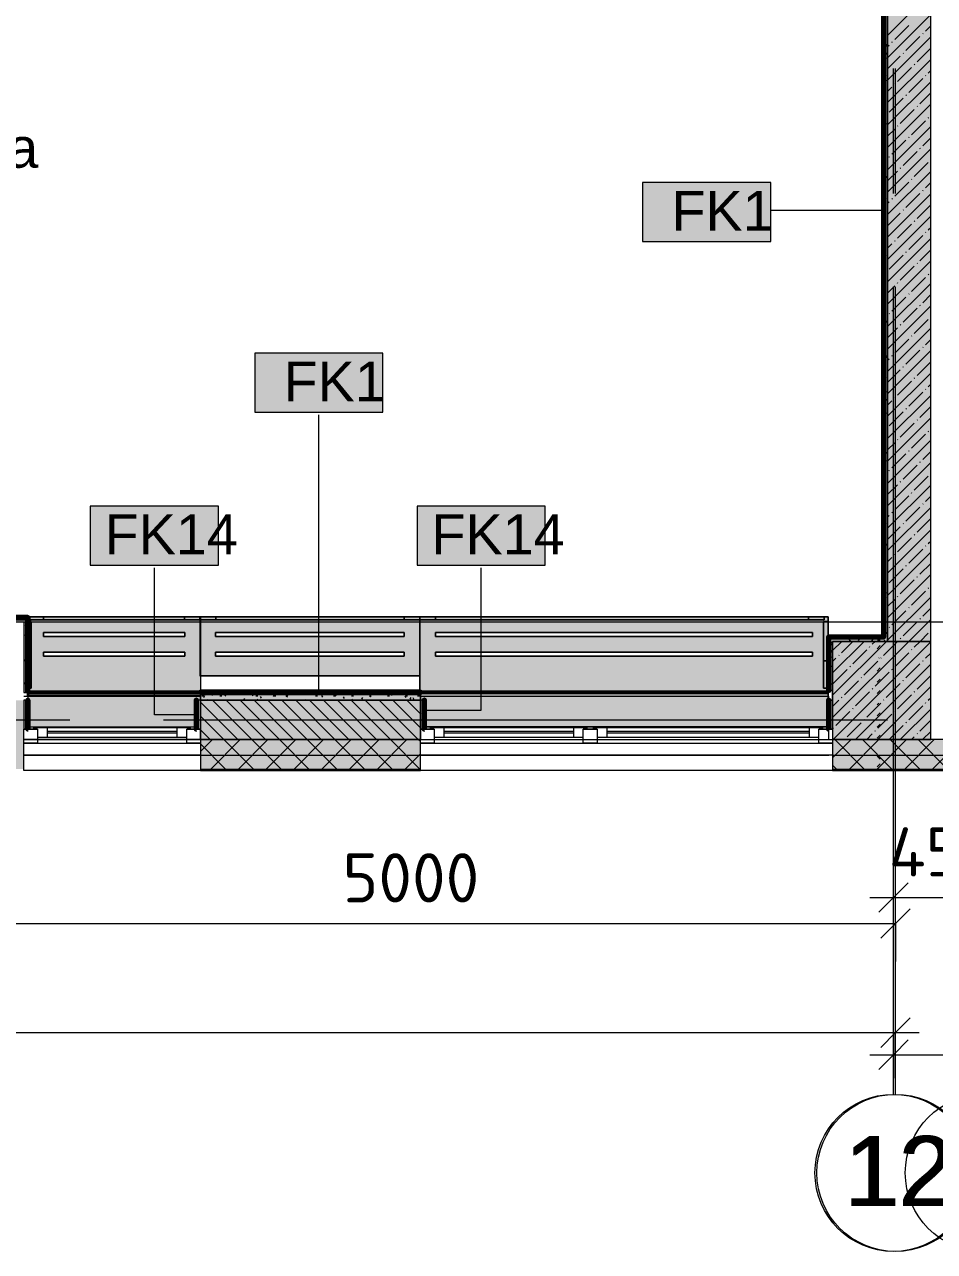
# Model space of a CAD drawing. Header units: millimetres. Extents: x -3817 to 677485, y -22715 to 103890.
# Drawn here: x 361167 to 365802, y -787 to 5459 of the extents above; entities that cross this region are included whole.
import ezdxf

# ---------------------------------------------------------------- set-up
doc = ezdxf.new("R2010")
doc.units = ezdxf.units.MM
doc.layers.add('PDF _Геометрия', color=7, linetype='Continuous', true_color=0x1d1d1d)
doc.layers.add('PDF _Сплошная заливка', color=7, linetype='Continuous', true_color=0xffffff)
doc.layers.add('PDF _Текст', color=7, linetype='Continuous')
doc.styles.add('PDF ArialMT', font='arial.ttf')
doc.styles.add('PDF GOST-Common', font='arial.ttf')
doc.styles.add('PDF ISOCPEUR', font='isocpeur.ttf')

msp = doc.modelspace()

# ---------------------------------------------------------------- hatches: boundary and pattern name
at = {"layer": 'PDF _Сплошная заливка', "transparency": 33554559}
for points in [[(365782.9, 2319), (365782.9, 9319), (365562.9, 9319), (365562.9, 2319), (365721.6, 2319)], [(361182.9, 2419), (361182.9, 2439), (360302.9, 2439), (360302.9, 2419), (361162.9, 2419)], [(365542.9, 2319), (365542.9, 2339), (365262.9, 2339), (365262.9, 2319), (365282.9, 2319)], [(365262.9, 2069), (365282.9, 2069), (365282.9, 2319), (365262.9, 2319), (365262.9, 2218.8)], [(365282.9, 1819), (365782.9, 1819), (365782.9, 2319), (365282.9, 2319), (365282.9, 2218.8)]]:
    msp.add_hatch(color=256, dxfattribs=at).paths.add_polyline_path(points)
at = {"layer": 'PDF _Сплошная заливка', "true_color": 0xeae6de, "transparency": 33554559}
h = msp.add_hatch(color=254, dxfattribs=at)
h.paths.add_polyline_path([(361182.9, 2044), (362062.9, 2044), (362062.9, 2443.9), (361182.6, 2443.9), (361182.6, 2044)], flags=0)
h.paths.add_polyline_path([(361262.7, 2243.9), (361262.7, 2263.9), (361983.1, 2263.8), (361983.1, 2243.9)], flags=0)
h.paths.add_polyline_path([(361262.7, 2343.9), (361262.7, 2363.9), (361983.1, 2363.9), (361983.1, 2343.9)], flags=0)
h = msp.add_hatch(color=254, dxfattribs=at)
h.paths.add_polyline_path([(362366.6, 2143.9), (363180.5, 2143.9), (363180.5, 2443.9), (362060.3, 2443.9), (362060.3, 2143.9)], flags=0)
h.paths.add_polyline_path([(362140.3, 2243.8), (362140.3, 2263.8), (363100.7, 2263.8), (363100.7, 2243.8), (362366.6, 2243.8)], flags=0)
h.paths.add_polyline_path([(362366.6, 2343.8), (362140.3, 2343.8), (362140.3, 2363.8), (363100.7, 2363.8), (363100.7, 2343.8)], flags=0)
h = msp.add_hatch(color=254, dxfattribs=at)
h.paths.add_polyline_path([(363203.9, 1884), (365260.5, 1884), (365260.5, 2443.9), (363180.5, 2443.9), (363180.5, 2060), (363182.9, 2059), (363182.9, 2019), (363203.9, 2019), (363203.9, 1989.1)], flags=0)
h.paths.add_polyline_path([(363260.5, 2244.2), (363260.5, 2264.2), (365180.5, 2264.2), (365180.5, 2244.2), (363708.6, 2244.2)], flags=0)
h.paths.add_polyline_path([(363260.5, 2344.2), (363260.5, 2364.2), (365180.5, 2364.2), (365180.5, 2344.2), (363708.6, 2344.2)], flags=0)
at = {"layer": 'PDF _Сплошная заливка', "transparency": 33554559}
h = msp.add_hatch(color=256, dxfattribs=at)
h.paths.add_polyline_path([(363182.9, 1819), (363182.9, 2019), (362062.9, 2019), (362062.9, 1819), (362366.6, 1819)], flags=0)
h.paths.add_polyline_path([(361162.9, 1819), (361162.9, 2019), (360902.9, 2019), (360902.9, 1819), (361024.6, 1819)], flags=0)
at = {"layer": 'PDF _Сплошная заливка', "true_color": 0xeae6de, "transparency": 33554559}
msp.add_hatch(color=254, dxfattribs=at).paths.add_polyline_path([(361183.9, 1884), (362041.9, 1884), (362042.9, 2019), (362062.9, 2019), (362062.9, 2044), (361182.9, 2044), (361183.9, 2019)])
at = {"layer": 'PDF _Сплошная заливка', "transparency": 33554559}
h = msp.add_hatch(color=256, dxfattribs=at)
h.paths.add_polyline_path([(366180.5, 1669), (366180.5, 1819), (365282.9, 1819), (365282.9, 1669), (365721.6, 1669)], flags=0)
h.paths.add_polyline_path([(356382.9, 1669), (358202.9, 1669), (358202.9, 1819), (356382.9, 1819)], flags=0)
h.paths.add_polyline_path([(352102.9, 1669), (353702.9, 1669), (353702.9, 1819), (352102.9, 1819)], flags=0)
h.paths.add_polyline_path([(360302.9, 1669), (361162.9, 1669), (361162.9, 1819), (360302.9, 1819)], flags=0)
h.paths.add_polyline_path([(362062.9, 1669), (363182.9, 1669), (363182.9, 1819), (362062.9, 1819)], flags=0)
h.paths.add_polyline_path([(350002.9, 1669), (350002.9, 1819), (348902.9, 1819), (348902.9, 1669), (348946.4, 1669)], flags=0)
h.paths.add_polyline_path([(346102.9, 1669), (346102.9, 1819), (345452.9, 1819), (345452.9, 1669), (345591.4, 1669)], flags=0)
h.paths.add_polyline_path([(343402.9, 1669), (344552.9, 1669), (344552.9, 1819), (343402.9, 1819)], flags=0)
h.paths.add_polyline_path([(339552.3, 1669), (340302.9, 1669), (340302.9, 1819), (338652.9, 1819), (338652.9, 1669), (338881.3, 1669)], flags=0)
h.paths.add_polyline_path([(331022.9, 1669), (331022.9, 1819), (327032.9, 1819), (327032.9, 1669), (330829.2, 1669)], flags=0)
h.paths.add_polyline_path([(331922.9, 1669), (332672.9, 1669), (332672.9, 1819), (331922.9, 1819)], flags=0)
h.paths.add_polyline_path([(335526.3, 1669), (335552.9, 1669), (335552.9, 1819), (334772.9, 1819), (334772.9, 1669)], flags=0)
h = msp.add_hatch(color=256, dxfattribs=at)
h.paths.add_polyline_path([(380513.6, 1669), (380592.9, 1669), (380592.9, 1819), (379192.9, 1819), (379192.9, 1669), (379763.4, 1669)], flags=0)
h.paths.add_polyline_path([(388192.9, 1669), (389342.9, 1669), (389342.9, 1819), (388192.9, 1819)], flags=0)
h.paths.add_polyline_path([(402982.9, 1669), (402982.9, 1819), (398842.9, 1819), (398842.9, 1669), (401518.8, 1669)], flags=0)
h.paths.add_polyline_path([(386092.9, 1669), (386092.9, 1819), (385342.9, 1819), (385342.9, 1669), (385764.9, 1669)], flags=0)
h.paths.add_polyline_path([(392442.9, 1669), (393442.9, 1669), (393442.9, 1819), (392442.9, 1819)], flags=0)
h.paths.add_polyline_path([(397017.7, 1669), (397942.9, 1669), (397942.9, 1819), (394342.9, 1819), (394342.9, 1669), (395517.3, 1669)], flags=0)
h.paths.add_polyline_path([(375192.9, 1669), (376092.9, 1669), (376092.9, 1819), (374692.9, 1819), (374692.9, 1669)], flags=0)
h.paths.add_polyline_path([(366025.5, 1669), (366842.9, 1669), (366842.9, 1819), (366025.5, 1819), (366025.5, 1740.9)], flags=0)
h.paths.add_polyline_path([(384264.5, 1669), (384442.9, 1669), (384442.9, 1819), (383572.9, 1819), (383572.9, 1669)], flags=0)
h.paths.add_polyline_path([(369942.9, 1669), (370942.9, 1669), (370942.9, 1819), (369942.9, 1819)], flags=0)
h.paths.add_polyline_path([(372261.5, 1669), (372592.9, 1669), (372592.9, 1819), (371842.9, 1819), (371842.9, 1669)], flags=0)
h.paths.add_polyline_path([(365525.5, 1669), (365525.5, 1819), (365509.8, 1819), (365509.8, 1669)], flags=0)

# ---------------------------------------------------------------- linework, layer by layer
at = {"layer": 'PDF _Геометрия', "color": 9, "lineweight": 9, "true_color": 0xc0c0c0}
for points in [[(365262.9, 2339), (365262.9, 2319), (365262.9, 2069), (365282.9, 2069), (365282.9, 2319), (365542.9, 2319), (365562.9, 2319), (365782.9, 2319), (365782.9, 9319), (365562.9, 9319), (365562.9, 9069), (364582.9, 9069), (364582.9, 9739), (365282.9, 9739)], [(361182.9, 2419), (361182.9, 2439), (360302.9, 2439), (360282.9, 2439), (360282.9, 2069), (360302.9, 2069), (360302.9, 2019)], [(360282.9, 2069), (360302.9, 2069), (360302.9, 2419), (361162.9, 2419), (361162.9, 2059), (361182.9, 2059)], [(365509.8, 2319), (365525.5, 2319)], [(363182.9, 1819), (365262.9, 1819), (365262.9, 1871), (365282.9, 1871), (365282.9, 2019), (365262.9, 2019), (365282.9, 2019), (365282.9, 2069), (365262.9, 2069), (365262.9, 2059), (365260.5, 2059)], [(361162.9, 2059), (361182.6, 2059)], [(361162.9, 2039), (361182.9, 2039)], [(363182.9, 1871), (363182.9, 1819), (363182.9, 2019), (363182.9, 2059), (362062.9, 2059), (362062.9, 2019), (362062.9, 1819), (362062.9, 1871)], [(365262.9, 1819), (365262.9, 2039), (365260.5, 2039)], [(362062.9, 1819), (361162.9, 1819)], [(366180.5, 1819), (365282.9, 1819), (365282.9, 1661), (366180.5, 1661)], [(365525.5, 1819), (365509.8, 1819)], [(365509.8, 1661), (365525.9, 1661)]]:
    msp.add_lwpolyline(points, dxfattribs=at)
at = {"layer": 'PDF _Геометрия', "color": 231, "lineweight": 70, "true_color": 0xff80c0}
for points in [[(365541.9, 7169), (364482.9, 7169), (364482.9, 7328), (364481.9, 7328), (364481.9, 7169), (364481.9, 7168), (365541.9, 7168), (365541.9, 2340), (365262.9, 2340), (365261.9, 2340), (365261.9, 2069), (365262.9, 2069), (365262.9, 2339)], [(361182.9, 2059), (361183.9, 2059), (361183.9, 2439), (361183.9, 2440), (360283.4, 2440), (360283.4, 2439), (361182.9, 2439), (361182.9, 2419)], [(365525.5, 2340), (365509.8, 2340)]]:
    msp.add_lwpolyline(points, dxfattribs=at)
at = {"layer": 'PDF _Геометрия', "color": 7, "lineweight": 9}
for points in [[(365562.9, 7269), (365562.9, 7189), (365562.9, 7169), (365562.9, 2319), (365562.9, 7169)], [(365542.9, 7169), (365542.9, 2340)], [(365542.4, 4512.3), (364967.7, 4512.3)], [(362665.9, 2059.5), (362665.9, 3471.5)], [(362039.8, 1944.1), (361828.6, 1944.1), (361828.6, 2693.2)], [(363206.3, 1969.2), (363492.9, 1969.2), (363492.9, 2693.2)], [(349182.9, 2419), (366392.6, 2419)], [(361182.9, 2059), (361182.9, 2100), (361182.9, 2419)], [(365542.9, 2339), (365529.9, 2339), (365262.9, 2339)], [(365525.5, 2339), (365519.9, 2339), (365509.8, 2339)], [(365525.5, 2319), (365509.8, 2319)], [(362062.9, 1819), (363182.9, 1819)], [(365509.8, 1819), (365525.5, 1819)], [(362062.9, 1740), (363182.9, 1740)], [(365282.9, 1740), (366180.5, 1740)], [(365509.8, 1740), (365525.5, 1740)], [(362062.9, 1669), (363182.9, 1669)], [(362062.9, 1666), (363182.9, 1666)], [(365282.9, 1669), (366180.5, 1669)], [(365282.9, 1666), (366180.5, 1666)], [(365509.8, 1669), (365525.5, 1669)], [(365509.8, 1666), (365525.5, 1666)], [(365472.9, 1014.4), (366042.9, 1014.4), (369642.9, 1014.4), (370442.9, 1014.4), (374942.9, 1014.4), (375742.9, 1014.4), (379442.9, 1014.4), (381742.9, 1014.4), (383942.9, 1014.4), (387742.9, 1014.4), (392942.9, 1014.4), (393742.9, 1014.4), (397842.9, 1014.4), (399242.9, 1014.4), (402142.9, 1014.4), (402842.9, 1014.4), (407942.9, 1014.4), (411842.9, 1014.4), (411842.9, 1134.4)], [(365592.9, 820.4), (365592.9, 1014.4), (365592.9, 1134.4)], [(327282.9, 882.2), (331002.9, 882.2), (335302.9, 882.2), (339802.9, 882.2), (341302.9, 882.2), (344302.9, 882.2), (345802.9, 882.2), (349502.9, 882.2), (353202.9, 882.2), (356902.9, 882.2), (360602.9, 882.2), (365602.9, 882.2), (365602.9, 1002.2)], [(365602.9, 882.2), (365602.9, 688.3)], [(365602.9, 132.9), (365602.9, 326.9), (365602.9, 446.9)], [(327282.9, 326.9), (365722.9, 326.9)], [(365592.9, 320.4), (365592.9, 214.4), (365592.9, 94.4)], [(365472.9, 214.4), (411962.9, 214.4)]]:
    msp.add_lwpolyline(points, dxfattribs=at)
at = {"layer": 'PDF _Геометрия', "color": 231, "lineweight": 9, "true_color": 0xff80c0}
for points in [[(365262.9, 2339), (365529.9, 2339), (365542.9, 2339), (365542.9, 2340), (365542.9, 7169), (365541.9, 7169)], [(361182.9, 2419), (361182.9, 2100), (361182.9, 2059)], [(365509.8, 2339), (365519.9, 2339), (365525.5, 2339)]]:
    msp.add_lwpolyline(points, dxfattribs=at)
at = {"layer": 'PDF _Геометрия', "lineweight": 9}
for points in [[(365562.9, 5404), (365782.9, 5624)], [(365562.9, 5289.9), (365782.9, 5509.9)], [(365599.2, 5383.3), (365670.5, 5454.5)], [(365756, 5426), (365782.9, 5452.9)], [(365562.9, 5175.9), (365782.9, 5395.9)], [(365656.2, 5326.2), (365727.5, 5397.5)], [(365741.7, 5411.8), (365744.1, 5414.1)], [(365562.9, 5347), (365570.7, 5354.7)], [(365584.9, 5369), (365587.3, 5371.4)], [(365642, 5312), (365644.3, 5314.3)], [(365713.2, 5269.2), (365782.9, 5338.9)], [(365562.9, 5232.9), (365627.7, 5297.7)], [(365562.9, 5061.8), (365782.9, 5281.8)], [(365699, 5254.9), (365701.3, 5257.3)], [(365613.4, 5169.4), (365684.7, 5240.7)], [(365756, 5197.9), (365758.4, 5200.3)], [(365770.3, 5212.2), (365782.9, 5224.8)], [(365562.9, 4947.8), (365782.9, 5167.8)], [(365562.9, 5118.9), (365584.9, 5140.9)], [(365599.2, 5155.2), (365601.6, 5157.5)], [(365670.5, 5112.4), (365741.7, 5183.7)], [(365570.7, 5012.6), (365642, 5083.9)], [(365656.2, 5098.1), (365658.6, 5100.5)], [(365727.5, 5055.4), (365782.9, 5110.8)], [(365562.9, 4833.7), (365782.9, 5053.7)], [(365627.7, 4955.6), (365699, 5026.8)], [(365713.2, 5041.1), (365715.6, 5043.5)], [(365562.9, 4719.7), (365782.9, 4939.7)], [(365613.4, 4941.3), (365615.8, 4943.7)], [(365684.7, 4898.5), (365756, 4969.8)], [(365770.3, 4984.1), (365772.6, 4986.4)], [(365562.9, 4890.8), (365599.2, 4927.1)], [(365670.5, 4884.3), (365672.8, 4886.7)], [(365741.7, 4841.5), (365782.9, 4882.7)], [(365562.9, 4605.6), (365782.9, 4825.6)], [(365584.9, 4798.7), (365656.2, 4870)], [(365642, 4741.7), (365713.2, 4813)], [(365727.5, 4827.3), (365729.9, 4829.6)], [(365570.7, 4784.5), (365573, 4786.9)], [(365699, 4684.7), (365770.3, 4756)], [(365562.9, 4662.7), (365613.4, 4713.2)], [(365562.9, 4491.6), (365782.9, 4711.6)], [(365627.7, 4727.5), (365630.1, 4729.8)], [(365599.2, 4584.9), (365670.5, 4656.2)], [(365684.7, 4670.4), (365687.1, 4672.8)], [(365756, 4627.7), (365782.9, 4654.6)], [(365562.9, 4377.5), (365782.9, 4597.5)], [(365584.9, 4570.6), (365587.3, 4573)], [(365656.2, 4527.9), (365727.5, 4599.2)], [(365741.7, 4613.4), (365744.1, 4615.8)], [(365562.9, 4548.6), (365570.7, 4556.4)], [(365562.9, 4434.6), (365627.7, 4499.4)], [(365642, 4513.6), (365644.3, 4516)], [(365713.2, 4470.9), (365782.9, 4540.5)], [(365562.9, 4263.5), (365782.9, 4483.5)], [(365613.4, 4371.1), (365684.7, 4442.3)], [(365699, 4456.6), (365701.3, 4459)], [(365670.5, 4314), (365741.7, 4385.3)], [(365756, 4399.6), (365758.4, 4401.9)], [(365770.3, 4413.8), (365782.9, 4426.5)], [(365562.9, 4149.4), (365782.9, 4369.4)], [(365562.9, 4320.5), (365584.9, 4342.6)], [(365599.2, 4356.8), (365601.6, 4359.2)], [(365727.5, 4257), (365782.9, 4312.4)], [(365562.9, 4035.4), (365782.9, 4255.4)], [(365570.7, 4214.2), (365642, 4285.5)], [(365656.2, 4299.8), (365658.6, 4302.2)], [(365627.7, 4157.2), (365699, 4228.5)], [(365713.2, 4242.8), (365715.6, 4245.1)], [(365770.3, 4185.7), (365772.6, 4188.1)], [(365562.9, 3921.3), (365782.9, 4141.3)], [(365562.9, 4092.4), (365599.2, 4128.7)], [(365613.4, 4143), (365615.8, 4145.3)], [(365684.7, 4100.2), (365756, 4171.5)], [(365584.9, 4000.4), (365656.2, 4071.7)], [(365670.5, 4085.9), (365672.8, 4088.3)], [(365741.7, 4043.2), (365782.9, 4084.3)], [(365562.9, 3807.3), (365782.9, 4027.3)], [(365642, 3943.4), (365713.2, 4014.7)], [(365727.5, 4028.9), (365729.9, 4031.3)], [(365570.7, 3986.1), (365573, 3988.5)], [(365699, 3886.4), (365770.3, 3957.6)], [(365562.9, 3864.3), (365613.4, 3914.9)], [(365562.9, 3693.2), (365782.9, 3913.2)], [(365627.7, 3929.1), (365630.1, 3931.5)], [(365684.7, 3872.1), (365687.1, 3874.5)], [(365599.2, 3786.6), (365670.5, 3857.8)], [(365741.7, 3815.1), (365744.1, 3817.4)], [(365756, 3829.3), (365782.9, 3856.2)], [(365562.9, 3579.2), (365782.9, 3799.2)], [(365562.9, 3750.3), (365570.7, 3758)], [(365584.9, 3772.3), (365587.3, 3774.7)], [(365656.2, 3729.5), (365727.5, 3800.8)], [(365562.9, 3636.2), (365627.7, 3701)], [(365642, 3715.3), (365644.3, 3717.7)], [(365713.2, 3672.5), (365782.9, 3742.2)], [(365562.9, 3465.1), (365782.9, 3685.1)], [(365613.4, 3572.7), (365684.7, 3644)], [(365699, 3658.3), (365701.3, 3660.6)], [(365770.3, 3615.5), (365782.9, 3628.1)], [(365562.9, 3351.1), (365782.9, 3571.1)], [(365599.2, 3558.5), (365601.6, 3560.8)], [(365670.5, 3515.7), (365741.7, 3587)], [(365756, 3601.2), (365758.4, 3603.6)], [(365562.9, 3522.2), (365584.9, 3544.2)], [(365656.2, 3501.4), (365658.6, 3503.8)], [(365727.5, 3458.7), (365782.9, 3514.1)], [(365562.9, 3237), (365782.9, 3457)], [(365570.7, 3415.9), (365642, 3487.2)], [(365713.2, 3444.4), (365715.6, 3446.8)], [(365627.7, 3358.9), (365699, 3430.2)], [(365684.7, 3301.9), (365756, 3373.1)], [(365770.3, 3387.4), (365772.6, 3389.8)], [(365562.9, 3123), (365782.9, 3343)], [(365562.9, 3294.1), (365599.2, 3330.4)], [(365613.4, 3344.6), (365615.8, 3347)], [(365584.9, 3202.1), (365656.2, 3273.3)], [(365670.5, 3287.6), (365672.8, 3290)], [(365741.7, 3244.8), (365782.9, 3286)], [(365562.9, 3008.9), (365782.9, 3228.9)], [(365570.7, 3187.8), (365573, 3190.2)], [(365642, 3145), (365713.2, 3216.3)], [(365727.5, 3230.6), (365729.9, 3232.9)], [(365627.7, 3130.8), (365630.1, 3133.1)], [(365699, 3088), (365770.3, 3159.3)], [(365562.9, 3066), (365613.4, 3116.5)], [(365562.9, 2894.9), (365782.9, 3114.9)], [(365684.7, 3073.8), (365687.1, 3076.1)], [(365562.9, 2780.8), (365782.9, 3000.8)], [(365599.2, 2988.2), (365670.5, 3059.5)], [(365656.2, 2931.2), (365727.5, 3002.5)], [(365741.7, 3016.7), (365744.1, 3019.1)], [(365756, 3031), (365782.9, 3057.9)], [(365562.9, 2951.9), (365570.7, 2959.7)], [(365584.9, 2974), (365587.3, 2976.3)], [(365713.2, 2874.2), (365782.9, 2943.8)], [(365562.9, 2837.9), (365627.7, 2902.7)], [(365562.9, 2666.8), (365782.9, 2886.8)], [(365642, 2916.9), (365644.3, 2919.3)], [(365613.4, 2774.4), (365684.7, 2845.7)], [(365699, 2859.9), (365701.3, 2862.3)], [(365770.3, 2817.1), (365782.9, 2829.8)], [(365562.9, 2552.8), (365782.9, 2772.8)], [(365599.2, 2760.1), (365601.6, 2762.5)], [(365670.5, 2717.3), (365741.7, 2788.6)], [(365756, 2802.9), (365758.4, 2805.3)], [(365562.9, 2723.8), (365584.9, 2745.9)], [(365570.7, 2617.6), (365642, 2688.8)], [(365656.2, 2703.1), (365658.6, 2705.5)], [(365727.5, 2660.3), (365782.9, 2715.7)], [(365562.9, 2438.7), (365782.9, 2658.7)], [(365627.7, 2560.5), (365699, 2631.8)], [(365713.2, 2646.1), (365715.6, 2648.4)], [(365684.7, 2503.5), (365756, 2574.8)], [(365770.3, 2589), (365772.6, 2591.4)], [(365562.9, 2324.7), (365782.9, 2544.7)], [(365562.9, 2495.7), (365599.2, 2532)], [(365613.4, 2546.3), (365615.8, 2548.6)], [(365584.9, 2403.7), (365656.2, 2475)], [(365670.5, 2489.2), (365672.8, 2491.6)], [(365741.7, 2446.5), (365782.9, 2487.6)], [(365282.9, 1930.6), (365671.3, 2319), (365782.9, 2430.6)], [(365570.7, 2389.5), (365573, 2391.8)], [(365642, 2346.7), (365713.2, 2418)], [(365727.5, 2432.2), (365729.9, 2434.6)], [(365282.9, 2272.8), (365329.1, 2319)], [(365282.9, 2158.7), (365443.2, 2319)], [(365282.9, 2044.7), (365557.2, 2319)], [(365285.3, 1819), (365782.9, 2316.6)], [(365328.3, 2261.2), (365386.2, 2319)], [(365485.1, 2303.9), (365500.2, 2319)], [(365542.2, 2246.9), (365613.4, 2318.2)], [(365627.7, 2332.4), (365630.1, 2334.8)], [(365699, 2289.7), (365728.3, 2319), (365770.3, 2360.9)], [(365314.1, 2246.9), (365316.4, 2249.3)], [(365385.3, 2204.1), (365456.6, 2275.4)], [(365470.9, 2289.7), (365473.2, 2292)], [(365509.8, 2281.6), (365525.5, 2297.3)], [(365599.2, 2189.9), (365670.5, 2261.2)], [(365684.7, 2275.4), (365687.1, 2277.8)], [(365756, 2232.6), (365782.9, 2259.5)], [(365282.9, 2215.7), (365299.8, 2232.6)], [(365371.1, 2189.9), (365373.5, 2192.2)], [(365399.4, 1819), (365782.9, 2202.5)], [(365442.4, 2147.1), (365513.6, 2218.4)], [(365517.9, 2232.6), (365520.3, 2235)], [(365527.9, 2232.6), (365530.3, 2235)], [(365656.2, 2132.8), (365727.5, 2204.1)], [(365741.7, 2218.4), (365744.1, 2220.8)], [(365285.5, 2104.3), (365356.8, 2175.6)], [(365428.1, 2132.8), (365430.5, 2135.2)], [(365499.4, 2090.1), (365570.7, 2161.4)], [(365509.8, 2167.6), (365525.5, 2183.3)], [(365509.8, 2110.5), (365525.5, 2126.2)], [(365584.9, 2175.6), (365587.3, 2178)], [(365713.2, 2075.8), (365782.9, 2145.5)], [(365342.6, 2047.3), (365413.9, 2118.6)], [(365399.6, 1990.3), (365470.9, 2061.6)], [(365485.1, 2075.8), (365487.5, 2078.2)], [(365509.8, 2053.5), (365525.5, 2069.2)], [(365513.4, 1819), (365782.9, 2088.5)], [(365556.4, 2033.1), (365627.7, 2104.3)], [(365642, 2118.6), (365644.3, 2121)], [(365699, 2061.6), (365701.3, 2063.9)], [(362253.3, 1819), (362062.9, 2009.4)], [(362474, 1669), (362324, 1819), (362124, 2019)], [(362394.7, 1819), (362194.7, 2019)], [(362615.4, 1669), (362465.4, 1819), (362265.4, 2019)], [(362536.1, 1819), (362336.1, 2019)], [(362756.8, 1669), (362606.8, 1819), (362406.8, 2019)], [(362677.5, 1819), (362477.5, 2019)], [(362898.2, 1669), (362748.2, 1819), (362548.2, 2019)], [(362818.9, 1819), (362618.9, 2019)], [(363039.7, 1669), (362889.7, 1819), (362689.7, 2019)], [(362960.4, 1819), (362760.4, 2019)], [(363181.1, 1669), (363031.1, 1819), (362831.1, 2019)], [(363101.8, 1819), (362901.8, 2019)], [(363182.9, 1808.6), (363172.5, 1819), (362972.5, 2019)], [(363182.9, 1879.3), (363043.2, 2019)], [(363182.9, 1950), (363113.9, 2019)], [(365282.9, 1987.6), (365314.1, 2018.8)], [(365328.3, 2033.1), (365330.7, 2035.4)], [(365456.6, 1933.3), (365527.9, 2004.5)], [(365509.8, 1996.5), (365517.9, 2004.5)], [(365542.2, 2018.8), (365544.5, 2021.2)], [(365613.4, 1976), (365684.7, 2047.3)], [(365756, 2004.5), (365758.4, 2006.9)], [(365770.3, 2018.8), (365782.9, 2031.4)], [(362332.5, 1669), (362182.5, 1819), (362062.9, 1938.7)], [(365299.8, 1890.5), (365371.1, 1961.8)], [(365385.3, 1976), (365387.7, 1978.4)], [(365509.8, 1939.5), (365525.5, 1955.2)], [(365513.6, 1876.2), (365584.9, 1947.5)], [(365599.2, 1961.8), (365601.6, 1964.1)], [(365627.5, 1819), (365782.9, 1974.4)], [(365670.5, 1919), (365741.7, 1990.3)], [(365285.5, 1876.2), (365287.9, 1878.6)], [(365356.8, 1833.5), (365428.1, 1904.7)], [(365442.4, 1919), (365444.7, 1921.4)], [(365509.8, 1882.4), (365525.5, 1898.1)], [(365570.7, 1819.2), (365642, 1890.5)], [(365656.2, 1904.7), (365658.6, 1907.1)], [(365727.5, 1862), (365782.9, 1917.4)], [(362111.8, 1819), (362062.9, 1867.9)], [(362062.9, 1757.9), (362124, 1819)], [(362115.4, 1669), (362265.4, 1819)], [(362256.8, 1669), (362406.8, 1819)], [(362398.2, 1669), (362548.2, 1819)], [(362539.7, 1669), (362689.7, 1819)], [(362681.1, 1669), (362831.1, 1819)], [(362822.5, 1669), (362972.5, 1819)], [(362963.9, 1669), (363113.9, 1819)], [(365282.9, 1725.2), (365376.7, 1819)], [(365443.8, 1669), (365293.8, 1819)], [(365342.6, 1819.2), (365344.9, 1821.6)], [(365368.1, 1669), (365518.1, 1819)], [(365585.2, 1669), (365435.2, 1819)], [(365456.4, 1819), (365485.1, 1847.7)], [(365499.4, 1862), (365501.8, 1864.4)], [(365509.5, 1669), (365659.5, 1819)], [(365509.8, 1825.4), (365525.5, 1841.1)], [(365726.7, 1669), (365576.7, 1819)], [(365650.9, 1669), (365800.9, 1819)], [(365684.5, 1819), (365699, 1833.5)], [(365713.2, 1847.7), (365715.6, 1850.1)], [(365868.1, 1669), (365718.1, 1819)], [(365741.5, 1819), (365782.9, 1860.4)], [(365792.3, 1669), (365942.3, 1819)], [(362191.1, 1669), (362062.9, 1797.2)], [(363105.3, 1669), (363182.9, 1746.6)], [(365302.4, 1669), (365282.9, 1688.5)], [(365525.5, 1718.7), (365509.8, 1734.4)], [(365509.8, 1679.4), (365525.5, 1695)]]:
    msp.add_lwpolyline(points, dxfattribs=at)
at = {"layer": 'PDF _Геометрия', "color": 253, "lineweight": 9, "true_color": 0x9b9b9b}
for points in [[(365549.6, 5424.3), (365544.5, 5415.6)], [(365545.3, 5424.2), (365555.3, 5424.2)], [(365545.3, 5332.8), (365555.3, 5332.8)], [(365556.6, 5314.6), (365551.6, 5305.9)], [(365560.6, 5348.2), (365555.5, 5356.9)], [(365562.9, 5283.2), (365559.6, 5288.9)], [(365552.6, 5246.6), (365547.5, 5237.9)], [(365562.9, 5203.5), (365558.7, 5196.2)], [(365546.4, 5128.9), (365542.9, 5135)], [(365545.3, 5149.9), (365555.3, 5149.9)], [(365557.6, 5170.5), (365552.5, 5179.2)], [(365545.3, 5088.9), (365555.3, 5088.9)], [(365550.5, 5060.8), (365545.5, 5069.5)], [(365545.3, 4997.5), (365555.3, 4997.5)], [(365551.5, 5000.8), (365546.4, 4992.1)], [(365554.6, 4992.8), (365549.6, 5001.5)], [(365543.4, 4951.2), (365542.9, 4952.1)], [(365562.6, 4959.2), (365557.6, 4950.5)], [(365545.3, 4814.6), (365555.3, 4814.6)], [(365545.3, 4753.6), (365555.3, 4753.6)], [(365546.3, 4687.1), (365542.9, 4681.2)], [(365559.8, 4679), (365554.7, 4687.7)], [(365545.3, 4662.2), (365555.3, 4662.2)], [(365553.4, 4577.4), (365548.3, 4568.7)], [(365545.6, 4459.7), (365542.9, 4464.4)], [(365545.3, 4479.3), (365555.3, 4479.3)], [(365545.3, 4418.4), (365555.3, 4418.4)], [(365545.3, 4326.9), (365555.3, 4326.9)], [(365552.3, 4331.7), (365547.2, 4323)], [(365553.8, 4323.6), (365548.8, 4332.3)], [(365562.9, 4289.1), (365558.4, 4281.3)], [(365545.3, 4144), (365555.3, 4144)], [(365545.3, 4083.1), (365555.3, 4083.1)], [(365562.9, 4106.2), (365561.4, 4103.6)], [(365543, 3949.9), (365542.9, 3949.7)], [(365545.3, 3991.6), (365555.3, 3991.6)], [(365562.9, 3942.1), (365558, 3950.5)], [(365562.9, 3881.1), (365562.1, 3882.5)], [(365562.9, 3862.4), (365560.3, 3857.9)], [(365545.3, 3808.8), (365555.3, 3808.8)], [(365560.1, 3764.1), (365555, 3772.8)], [(365548.9, 3722.5), (365543.9, 3731.2)], [(365545.3, 3747.8), (365555.3, 3747.8)], [(365545.3, 3656.4), (365555.3, 3656.4)], [(365553, 3654.5), (365548, 3663.2)], [(365553.1, 3662.5), (365548, 3653.8)], [(365557.1, 3586.4), (365552, 3595.1)], [(365545.9, 3544.8), (365542.9, 3550)], [(365560.1, 3552.8), (365555.1, 3544.1)], [(365545.3, 3473.5), (365555.3, 3473.5)], [(365556, 3484.8), (365551, 3476.1)], [(365562.9, 3435.7), (365562.2, 3434.4)], [(365545.3, 3412.5), (365555.3, 3412.5)], [(365542.9, 3367.1), (365542.9, 3367.1)], [(365545.3, 3321.1), (365555.3, 3321.1)], [(365562.2, 3272.7), (365557.2, 3281.4)], [(365555, 3239.1), (365549.9, 3230.3)], [(365562.9, 3191.8), (365561.1, 3188.7)], [(365545.3, 3138.2), (365555.3, 3138.2)], [(365548.1, 3053.3), (365543.1, 3062)], [(365545.3, 3077.2), (365555.3, 3077.2)], [(365545.3, 2985.8), (365555.3, 2985.8)], [(365549.8, 2925.3), (365544.7, 2916.6)], [(365556.3, 2917.2), (365551.2, 2926)], [(365545.7, 2857.3), (365542.9, 2852.4)], [(365556.9, 2815.6), (365551.8, 2806.9)], [(365545.3, 2802.9), (365555.3, 2802.9)], [(365545.3, 2742), (365555.3, 2742)], [(365545.3, 2650.5), (365555.3, 2650.5)], [(365544.6, 2611.5), (365542.9, 2608.6)], [(365555.8, 2569.9), (365550.7, 2561.2)], [(365562.9, 2540), (365560.5, 2544.2)], [(365562.9, 2521.3), (365561.9, 2519.5)], [(365545.3, 2467.6), (365555.3, 2467.6)], [(361176.9, 2394.9), (361171.8, 2403.6)], [(361177.1, 2423), (361174.8, 2419), (361172.1, 2414.3)], [(365545.3, 2406.7), (365555.3, 2406.7)], [(361173.1, 2355), (361168, 2346.3)], [(361180.9, 2326.9), (361175.9, 2335.6)], [(365271, 2315.2), (365281, 2315.2)], [(365373.7, 2319.1), (365368.6, 2327.8)], [(365377, 2321.2), (365375.7, 2319)], [(365418.6, 2332.3), (365413.6, 2323.6)], [(365468.1, 2338.4), (365467.8, 2339)], [(365486.6, 2328.2), (365481.6, 2319.5)], [(365549.7, 2319), (365546.4, 2324.8)], [(365562.5, 2357.7), (365557.5, 2366.5)], [(361182.9, 2311.1), (361179.2, 2304.7)], [(361182.9, 2262.6), (361180, 2267.6)], [(365278.4, 2272.5), (365273.4, 2263.7)], [(365279.2, 2299.8), (365274.2, 2308.5)], [(361173.9, 2217.2), (361168.8, 2225.9)], [(365272.2, 2190.1), (365267.1, 2198.8)], [(365271, 2193.3), (365281, 2193.3)], [(365282.9, 2232.5), (365278.3, 2240.5)], [(361172, 2109.3), (361166.9, 2100.6)], [(361182.9, 2067.2), (361178.1, 2059)], [(365265.1, 2080.4), (365262.9, 2084.3)], [(365271, 2101.9), (365281, 2101.9)], [(362042.9, 2010.4), (362050.1, 2010.4)], [(362070.6, 2040.9), (362080.6, 2040.9)], [(362082.8, 2040.9), (362077.8, 2032.2)], [(362097.8, 2019), (362096, 2022.1)], [(362124.4, 2052.1), (362119.4, 2043.4)], [(362162, 2040.9), (362172.1, 2040.9)], [(362192.5, 2048), (362187.4, 2039.3)], [(362221.9, 2048), (362216.8, 2056.7)], [(362273.8, 2019), (362273.7, 2019.1)], [(362286.9, 2028.7), (362281.9, 2020)], [(362289.9, 2052.1), (362285.9, 2059)], [(362331.5, 2040.9), (362326.5, 2049.6)], [(362339.6, 2059), (362338.7, 2057.5)], [(362344.9, 2040.9), (362354.9, 2040.9)], [(362354.9, 2024.6), (362351.7, 2019)], [(362373.2, 2029.8), (362368.1, 2038.5)], [(362438.2, 2046.9), (362433.2, 2038.2)], [(362436.3, 2040.9), (362446.4, 2040.9)], [(362467.6, 2049.1), (362462.6, 2057.8)], [(362497.3, 2040.9), (362507.4, 2040.9)], [(362506.2, 2042.8), (362501.2, 2034.1)], [(362600.7, 2023.5), (362598.1, 2019)], [(362645.3, 2046.1), (362640.3, 2054.8)], [(362649.7, 2040.9), (362659.7, 2040.9)], [(362668.7, 2019.4), (362668.5, 2019)], [(362686.9, 2034.9), (362681.9, 2043.6)], [(362725.6, 2057), (362720.5, 2048.3)], [(362741.1, 2040.9), (362751.2, 2040.9)], [(362755, 2039), (362749.9, 2047.7)], [(362796.6, 2027.9), (362791.6, 2036.6)], [(362832.6, 2040.9), (362842.6, 2040.9)], [(362836.9, 2019), (362833.2, 2025.4)], [(362888, 2033.6), (362883, 2024.9)], [(362929.7, 2044.7), (362924.6, 2036)], [(362932.7, 2036), (362927.6, 2044.7)], [(362971.3, 2055.9), (362966.3, 2047.2)], [(363015.5, 2040.9), (363025.5, 2040.9)], [(363027.1, 2055.3), (363025, 2059)], [(363039.3, 2051.8), (363034.3, 2043.1)], [(363092.1, 2021.3), (363090.8, 2019)], [(363110.4, 2033), (363105.3, 2041.7)], [(363106.9, 2040.9), (363116.9, 2040.9)], [(363133.8, 2032.5), (363128.7, 2023.8)], [(363152, 2021.9), (363147, 2030.6)], [(363167.9, 2040.9), (363177.9, 2040.9)], [(363198.3, 2010.4), (363202.9, 2010.4)], [(363197.7, 1942.7), (363192.7, 1951.4)], [(362042.9, 1888.5), (362050.1, 1888.5)], [(362048.2, 1920.1), (362043.2, 1911.4)], [(363201.8, 1874.7), (363196.8, 1883.4)], [(363198.3, 1919), (363202.9, 1919)]]:
    msp.add_lwpolyline(points, dxfattribs=at)
at = {"layer": 'PDF _Геометрия', "color": 253, "lineweight": 9, "true_color": 0xaaaaaa}
for points in [[(365592.9, 4599.7), (365592.9, 5234.7)], [(365602.9, 4599.7), (365602.9, 5234.7)], [(365592.9, 12.7), (365592.9, 2512.7), (365592.9, 4123.5)], [(365602.9, 12.7), (365602.9, 2512.7), (365602.9, 4123.5)], [(360762.9, 1919), (361397.9, 1919)], [(361874.1, 1919), (363062.9, 1919), (365562.9, 1919)], [(361232.9, 1871), (361162.9, 1871)], [(361282.9, 1861), (361942.9, 1861)], [(361942.9, 1851), (361282.9, 1851)], [(362062.9, 1871), (361992.9, 1871)], [(363252.9, 1871), (363182.9, 1871)], [(363302.9, 1861), (363962.9, 1861)], [(363962.9, 1851), (363302.9, 1851)], [(364082.9, 1871), (364012.9, 1871)], [(364132.9, 1861), (365162.9, 1861)], [(365162.9, 1851), (364132.9, 1851)], [(365282.9, 1871), (365212.9, 1871)], [(361162.9, 1801), (362062.9, 1801)], [(363182.9, 1801), (365282.9, 1801)]]:
    msp.add_lwpolyline(points, dxfattribs=at)
at = {"layer": 'PDF _Геометрия', "color": 7, "lineweight": 9}
for points in [[(364967.7, 4654.2), (364314.6, 4654.2), (364314.6, 4354.2), (364967.7, 4354.2)], [(362992.5, 3785.4), (362339.4, 3785.4), (362339.4, 3485.4), (362992.5, 3485.4)], [(362155.2, 3007.1), (361502, 3007.1), (361502, 2707.1), (362155.2, 2707.1)], [(363819.5, 3007.1), (363166.3, 3007.1), (363166.3, 2707.1), (363819.5, 2707.1)], [(365782.9, 2319), (365282.9, 2319), (365282.9, 1819), (365782.9, 1819)], [(363182.9, 2019), (362062.9, 2019)]]:
    msp.add_lwpolyline(points, close=True, dxfattribs=at)
at = {"layer": 'PDF _Геометрия', "color": 8, "lineweight": 9, "true_color": 0x808080}
for points in [[(363180.5, 2443.9), (365260.5, 2443.9), (365260.5, 1884), (363203.9, 1884), (365260.5, 1884), (365260.5, 2443.9), (363180.5, 2443.9), (363180.5, 2060), (363180.5, 2143.9), (362062.9, 2143.9), (362062.9, 2044), (361182.6, 2044), (361182.6, 2059)], [(361182.9, 2443.9), (362062.9, 2443.9), (361182.9, 2443.9)], [(361262.9, 2443.9), (361982.5, 2443.9), (361262.9, 2443.9)], [(362062.9, 2443.9), (363180.5, 2443.9), (362062.8, 2443.9), (363180.5, 2443.9)], [(362140.5, 2443.9), (363100.2, 2443.9), (362140.5, 2443.9)], [(363180.5, 2443.9), (365240.5, 2443.9), (363180.5, 2443.9)], [(363260.5, 2443.9), (365160.5, 2443.9), (363260.5, 2443.9)], [(362062.9, 2019), (362062.9, 2044), (361182.9, 2044), (361182.9, 2019)], [(361183.9, 1884), (362041.9, 1884)]]:
    msp.add_lwpolyline(points, dxfattribs=at)
for points in [[(361182.6, 2443.9), (362062.9, 2443.9), (361182.6, 2443.9), (361182.6, 2440)], [(362060.3, 2443.9), (362060.3, 2143.9), (363180.5, 2143.9), (363180.5, 2443.9)], [(365260.5, 2080.4), (365260.5, 2420.4), (365260.5, 2220.4), (365260.5, 2420.4)], [(361262.7, 2343.9), (361262.7, 2363.9), (361983.1, 2363.9), (361983.1, 2343.9)], [(361262.7, 2343.9), (361983.1, 2343.9), (361983.1, 2363.9), (361262.7, 2363.9)], [(362140.3, 2343.8), (362140.3, 2363.8), (363100.7, 2363.8), (363100.7, 2343.8)], [(362140.3, 2343.8), (363100.7, 2343.8), (363100.7, 2363.8), (362140.3, 2363.8)], [(363260.5, 2344.2), (363260.5, 2364.2), (365180.5, 2364.2), (365180.5, 2344.2)], [(363260.5, 2344.2), (365180.5, 2344.2), (365180.5, 2364.2), (363260.5, 2364.2)], [(361262.7, 2243.9), (361262.7, 2263.9), (361983.1, 2263.9), (361983.1, 2243.9)], [(361262.7, 2243.9), (361983.1, 2243.9), (361983.1, 2263.9), (361262.7, 2263.9)], [(362140.3, 2243.8), (362140.3, 2263.8), (363100.7, 2263.8), (363100.7, 2243.8)], [(362140.3, 2243.8), (363100.7, 2243.8), (363100.7, 2263.8), (362140.3, 2263.8)], [(363260.5, 2244.2), (363260.5, 2264.2), (365180.5, 2264.2), (365180.5, 2244.2)], [(363260.5, 2244.2), (365180.5, 2244.2), (365180.5, 2264.2), (363260.5, 2264.2)]]:
    msp.add_lwpolyline(points, close=True, dxfattribs=at)
at = {"layer": 'PDF _Геометрия', "color": 253, "lineweight": 9, "true_color": 0xaba79f}
for points in [[(361182.9, 2443.3), (361182.9, 2440)], [(362062.9, 2147.8), (362062.9, 2440.6)], [(365240.5, 2443.1), (365240.5, 2427.9)], [(361183.9, 2427.9), (361189, 2427.9)], [(361200.5, 2080.4), (361200.5, 2420.4), (361200.5, 2220.4), (361200.5, 2420.4), (361200.5, 2080.4), (361183.9, 2080.4)], [(361192.1, 2420.4), (361183.9, 2420.4)], [(361192.1, 2420.4), (361183.9, 2420.4)], [(361189.8, 2427.9), (362055.8, 2427.9)], [(361200.5, 2420.4), (361193.1, 2420.4)], [(361200.5, 2420.4), (361193.1, 2420.4)], [(362056.5, 2427.9), (362060.3, 2427.9)], [(365236.5, 2080.4), (365236.5, 2420), (365236.5, 2220.4), (365236.5, 2420)], [(365250.1, 2420.4), (365236.9, 2420.4)], [(365250.1, 2420.4), (365236.9, 2420.4)], [(365260.5, 2420.4), (365251.1, 2420.4)], [(365260.5, 2420.4), (365251.1, 2420.4)], [(365260.5, 2080.4), (365236.5, 2080.4)]]:
    msp.add_lwpolyline(points, close=True, dxfattribs=at)
at = {"layer": 'PDF _Геометрия', "color": 254, "lineweight": 9, "true_color": 0xd5d3cf}
for points in [[(361262.9, 2443.9), (361262.9, 2427.9)], [(361982.5, 2443.9), (361982.5, 2427.9)], [(362062.9, 2443.9), (362062.9, 2441.3)], [(362062.9, 2438), (362062.9, 2427.9)], [(362140.5, 2443.9), (362140.5, 2427.9)], [(363100.2, 2443.9), (363100.2, 2427.9)], [(365160.5, 2443.9), (365160.5, 2427.9)], [(361200.5, 2220.4), (361183.5, 2220.4)], [(365260.5, 2220.4), (365236.5, 2220.4)]]:
    msp.add_lwpolyline(points, close=True, dxfattribs=at)
at = {"layer": 'PDF _Геометрия', "color": 253, "lineweight": 9, "true_color": 0xaba79f}
for points in [[(362060.3, 2441.3), (362060.3, 2443.7)], [(362060.3, 2438.1), (362060.3, 2440.7)], [(362060.3, 2437.5), (362060.3, 2143.9), (362062.9, 2143.9), (362062.9, 2147.2), (362062.9, 2060)], [(362062.9, 2441.3), (362062.9, 2443.9), (362062.9, 2441.3)], [(363180.5, 2427.9), (363180.5, 2443.9), (363180.5, 2143.9), (363180.5, 2443.9), (363180.5, 2427.9), (363187, 2427.9), (363180.5, 2427.9)], [(361262.9, 2427.9), (361982.5, 2427.9), (361262.9, 2427.9)], [(362062.9, 2427.9), (363180.5, 2427.9), (362062.9, 2427.9)], [(362140.5, 2427.9), (363100.2, 2427.9), (362140.5, 2427.9)], [(363187.7, 2427.9), (365240.5, 2427.9), (363187.7, 2427.9)], [(363260.5, 2427.9), (365160.5, 2427.9), (363260.5, 2427.9)]]:
    msp.add_lwpolyline(points, dxfattribs=at)
at = {"layer": 'PDF _Геометрия', "color": 254, "lineweight": 9, "true_color": 0xe0ddd7}
for points in [[(362060.5, 2438.6), (362060.5, 2441)], [(362060.5, 2427.9), (362060.5, 2438.1)], [(362060.5, 2427.9), (362062.9, 2427.9), (362060.5, 2427.9)]]:
    msp.add_lwpolyline(points, dxfattribs=at)
at = {"layer": 'PDF _Геометрия', "color": 9, "lineweight": 9, "true_color": 0xc1bbaf}
for points in [[(362060.5, 2441), (362060.5, 2438.6)], [(362060.5, 2438.1), (362060.5, 2427.9)], [(362060.5, 2427.9), (362062.9, 2427.9), (362060.5, 2427.9)]]:
    msp.add_lwpolyline(points, dxfattribs=at)
at = {"layer": 'PDF _Геометрия', "color": 9, "lineweight": 9, "true_color": 0xcbc7bf}
msp.add_lwpolyline([(362062.9, 2440.6), (362062.9, 2438)], close=True, dxfattribs=at)
at = {"layer": 'PDF _Геометрия', "color": 254, "lineweight": 9, "true_color": 0xd5d3cf}
for points in [[(363180.5, 2427.9), (363180.5, 2443.9), (363180.5, 2427.9)], [(363260.5, 2427.9), (363260.5, 2443.9), (363260.5, 2427.9)]]:
    msp.add_lwpolyline(points, dxfattribs=at)
at = {"layer": 'PDF _Геометрия', "color": 231, "lineweight": 53, "true_color": 0xff80c0}
for points in [[(365261.9, 2060), (365261.9, 2069)], [(365262.9, 2069), (365262.9, 2060)], [(365262.9, 2059), (365260.5, 2059)]]:
    msp.add_lwpolyline(points, dxfattribs=at)
at = {"layer": 'PDF _Геометрия', "color": 9, "lineweight": 9, "true_color": 0xc0c0c0}
for points in [[(361182.9, 1871), (361182.9, 2019), (361162.9, 2019), (361162.9, 1871)], [(362062.9, 1871), (362062.9, 2019), (362042.9, 2019), (362042.9, 1871)], [(363202.9, 1871), (363202.9, 2019), (363182.9, 2019), (363182.9, 1871)], [(361162.9, 1661), (361162.9, 1819), (362062.9, 1819), (362062.9, 1661)], [(363182.9, 1819), (362062.9, 1819), (362062.9, 1661), (363182.9, 1661)], [(363182.9, 1661), (363182.9, 1819), (365282.9, 1819), (365282.9, 1661)]]:
    msp.add_lwpolyline(points, close=True, dxfattribs=at)
at = {"layer": 'PDF _Геометрия', "color": 9, "lineweight": 9, "true_color": 0xcbc7bf}
for points in [[(361182.6, 2059), (362062.9, 2059)], [(361182.9, 2039), (362062.9, 2039)], [(365260.5, 2059), (363182.9, 2059), (363182.9, 2019)], [(363182.9, 2039), (365260.5, 2039)]]:
    msp.add_lwpolyline(points, dxfattribs=at)
at = {"layer": 'PDF _Геометрия', "color": 7, "lineweight": 70, "true_color": 0xffd2ff}
for points in [[(361183.9, 1871), (361183.9, 2019), (361182.9, 2019), (361182.9, 1871)], [(362042.9, 1871), (362042.9, 2019), (362041.9, 2019), (362041.9, 1871)], [(363203.9, 1871), (363203.9, 2019), (363202.9, 2019), (363202.9, 1871)], [(365262.9, 1871), (365262.9, 2019), (365261.9, 2019), (365261.9, 1871)]]:
    msp.add_lwpolyline(points, close=True, dxfattribs=at)
at = {"layer": 'PDF _Геометрия', "color": 231, "lineweight": 53, "true_color": 0xeaa7bf}
for points in [[(361183.9, 2060), (362062.9, 2060)], [(362062.9, 2059), (361183.9, 2059)], [(363182.9, 2060), (363192.9, 2060), (365260.5, 2060)], [(365260.5, 2059), (363192.9, 2059), (363182.9, 2059)]]:
    msp.add_lwpolyline(points, dxfattribs=at)
at = {"layer": 'PDF _Геометрия', "color": 231, "lineweight": 70, "true_color": 0xff80c0}
msp.add_lwpolyline([(362062.9, 2059), (363182.9, 2059), (363182.9, 2060), (362062.9, 2060)], close=True, dxfattribs=at)
at = {"layer": 'PDF _Геометрия', "color": 9, "lineweight": 9, "true_color": 0xd1cbbf}
msp.add_lwpolyline([(362062.9, 2019), (362062.9, 2059)], dxfattribs=at)
at = {"layer": 'PDF _Геометрия', "color": 253, "lineweight": 13, "true_color": 0xaaaaaa}
for points in [[(362012.9, 1881), (361212.9, 1881), (361212.9, 1871), (361232.9, 1871), (361232.9, 1831), (361992.9, 1831), (361992.9, 1871), (362012.9, 1871)], [(364032.9, 1881), (363232.9, 1881), (363232.9, 1871), (363252.9, 1871), (363252.9, 1831), (364012.9, 1831), (364012.9, 1871), (364032.9, 1871)], [(365232.9, 1881), (364062.9, 1881), (364062.9, 1871), (364082.9, 1871), (364082.9, 1831), (365212.9, 1831), (365212.9, 1871), (365232.9, 1871)], [(361162.9, 1801), (361162.9, 1871), (361232.9, 1871), (361232.9, 1801)], [(361992.9, 1801), (361992.9, 1871), (362062.9, 1871), (362062.9, 1801)], [(363182.9, 1801), (363182.9, 1871), (363252.9, 1871), (363252.9, 1801)], [(364012.9, 1801), (364012.9, 1871), (364082.9, 1871), (364082.9, 1801)], [(365212.9, 1801), (365212.9, 1871), (365282.9, 1871), (365282.9, 1801)]]:
    msp.add_lwpolyline(points, close=True, dxfattribs=at)
for points in [[(361212.9, 1881), (362012.9, 1881)], [(361282.9, 1881), (361282.9, 1831)], [(361942.9, 1881), (361942.9, 1831)], [(363232.9, 1881), (364032.9, 1881)], [(363302.9, 1881), (363302.9, 1831)], [(363962.9, 1881), (363962.9, 1831)], [(364062.9, 1881), (365232.9, 1881)], [(364132.9, 1881), (364132.9, 1831)], [(365162.9, 1881), (365162.9, 1831)]]:
    msp.add_lwpolyline(points, dxfattribs=at)
at = {"layer": 'PDF _Геометрия', "color": 116, "lineweight": 13, "true_color": 0x008040}
msp.add_lwpolyline([(362062.9, 1740), (361162.9, 1740)], close=True, dxfattribs=at)
msp.add_lwpolyline([(365282.9, 1740), (363182.9, 1740), (365262.9, 1740)], dxfattribs=at)
at = {"layer": 'PDF _Геометрия', "color": 7, "lineweight": 20}
for points in [[(365667.9, 1089.4), (365592.9, 1014.4), (365517.9, 939.4)], [(365677.9, 957.2), (365602.9, 882.2), (365527.9, 807.2)], [(365677.9, 401.9), (365602.9, 326.9), (365527.9, 251.9)], [(365667.9, 289.4), (365592.9, 214.4), (365517.9, 139.4)]]:
    msp.add_lwpolyline(points, dxfattribs=at)
at = {"layer": 'PDF _Геометрия', "color": 253, "lineweight": 9, "true_color": 0xaaaaaa}
for centre in [(365592.9, -387.3), (365602.9, -387.3), (366052.9, -387.3)]:
    msp.add_circle(centre, 400, dxfattribs=at)
at = {"layer": 'PDF _Геометрия', "color": 253, "lineweight": 20, "true_color": 0xaaaaaa}
for centre in [(365592.9, -387.3), (365602.9, -387.3), (366052.9, -387.3)]:
    msp.add_circle(centre, 400, dxfattribs=at)
at = {"layer": 'PDF _Сплошная заливка', "lineweight": 35, "transparency": 33554559}
for points in [[(365562.9, 2319), (365562.9, 7169), (365542.9, 2319), (365542.9, 7169)], [(361182.9, 2059), (361182.9, 2419), (361162.9, 2059), (361162.9, 2419)], [(365509.8, 2319), (365525.5, 2319), (365509.8, 2338.3), (365525.5, 2339)], [(365525.5, 1819), (365525.5, 2319), (365509.8, 1819), (365509.8, 2319)], [(361162.9, 1871), (361182.9, 1871), (361162.9, 2019), (361182.9, 2019)], [(362042.9, 1871), (362062.9, 1871), (362042.9, 2019), (362062.9, 2019)], [(362062.9, 2019), (363182.9, 2019), (362062.9, 2059), (363182.9, 2059)], [(363182.9, 1871), (363202.9, 1871), (363182.9, 2019), (363202.9, 2019)]]:
    msp.add_solid(points, dxfattribs=at)
at = {"layer": 'PDF _Сплошная заливка', "lineweight": 9, "transparency": 33554559}
for points in [[(364967.7, 4654.2), (364314.6, 4654.2), (364967.7, 4354.2), (364314.6, 4354.2)], [(362992.5, 3785.4), (362339.4, 3785.4), (362992.5, 3485.4), (362339.4, 3485.4)], [(362155.2, 3007.1), (361502, 3007.1), (362155.2, 2707.1), (361502, 2707.1)], [(363819.5, 3007.1), (363166.3, 3007.1), (363819.5, 2707.1), (363166.3, 2707.1)]]:
    msp.add_solid(points, dxfattribs=at)
at = {"layer": 'PDF _Сплошная заливка', "color": 254, "lineweight": 35, "true_color": 0xffb9dc, "transparency": 33554559}
for points in [[(365519.9, 2339), (365519.9, 2340), (365509.8, 2339)], [(365261.9, 2069), (365262.9, 2069), (365261.9, 2218.8)]]:
    msp.add_solid(points, dxfattribs=at)
at = {"layer": 'PDF _Сплошная заливка', "color": 7, "lineweight": 35, "true_color": 0xffd2ff, "transparency": 33554559}
for points in [[(361182.9, 1871), (361183.9, 1871), (361182.9, 2019)], [(365261.9, 1871), (365262.9, 1871), (365261.9, 2019)]]:
    msp.add_solid(points, dxfattribs=at)
at = {"layer": 'PDF _Сплошная заливка', "color": 254, "lineweight": 35, "true_color": 0xeac4cd, "transparency": 33554559}
msp.add_solid([(365260.5, 2059), (365260.5, 2060), (365221.7, 2059)], dxfattribs=at)

# ---------------------------------------------------------------- texts
at = {"layer": 'PDF _Текст', "color": 250, "true_color": 0x3c3c3c, "insert": (359024.7, 4801.2), "char_height": 203.2, "attachment_point": 4, "style": 'PDF GOST-Common'}
msp.add_mtext('Фон для рисунка', dxfattribs=at)
at = {"layer": 'PDF _Текст', "attachment_point": 4}
for s, insert, char_height, style in [('FK1', (364461.7, 4510.8), 203.2, 'PDF GOST-Common'), ('FK1', (362486.5, 3642), 203.2, 'PDF GOST-Common'), ('FK14', (361574.9, 2863.7), 203.2, 'PDF GOST-Common'), ('FK14', (363239.2, 2863.7), 203.2, 'PDF GOST-Common'), ('450', (365568.9, 1247.1), 250.11, 'PDF ISOCPEUR'), ('5000', (362786.9, 1115), 250.11, 'PDF ISOCPEUR')]:
    msp.add_mtext(s, dxfattribs=dict(at, insert=insert, char_height=char_height, style=style))
at = {"layer": 'PDF _Текст', "color": 9, "true_color": 0xbebebe, "char_height": 355.6, "attachment_point": 4, "style": 'PDF ArialMT'}
for s, insert in [('12 12/1', (365340.3, -380)), ('1212/1', (365350.3, -380))]:
    msp.add_mtext(s, dxfattribs=dict(at, insert=insert))

doc.saveas('drawing.dxf')
